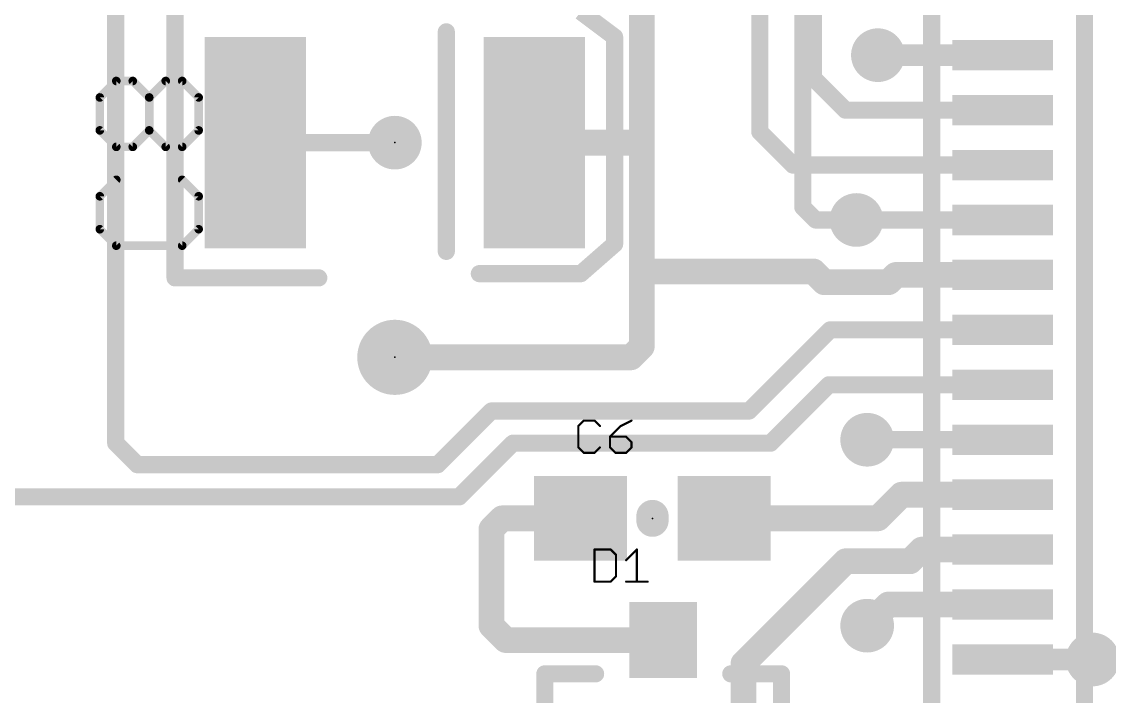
# Model space of a CAD drawing. Extents: x -0.1 to 74.4, y -25.4 to 49.6.
# Drawn here: x 24.8 to 37.66, y 11.23 to 19.21 of the extents above; entities that cross this region are included whole.
import ezdxf

# ---------------------------------------------------------------- set-up
doc = ezdxf.new("R2010")
doc.units = 0
for name, color, linetype in [('1', 12, 'CONTINUOUS'), ('16', 132, 'CONTINUOUS'), ('17', 110, 'CONTINUOUS'), ('18', 110, 'CONTINUOUS'), ('21', 41, 'CONTINUOUS'), ('23', 53, 'CONTINUOUS'), ('25', 253, 'CONTINUOUS')]:
    doc.layers.add(name, color=color, linetype=linetype)

# ---------------------------------------------------------------- blocks, each defined once
blk = doc.blocks.new('RECT')
blk.add_solid([(-0.5, -0.5), (0.5, -0.5), (-0.5, 0.5), (0.5, 0.5)])
blk = doc.blocks.new('ROUNDP')
at = {"const_width": 0.5}
blk.add_lwpolyline([(0, -0.25, 1), (0, 0.25, 1), (0, -0.25)], format="xyb", dxfattribs=at)
blk = doc.blocks.new('ROUNDV')
at = {"const_width": 0.5}
blk.add_lwpolyline([(0, -0.25, 1), (0, 0.25, 1), (0, -0.25)], format="xyb", dxfattribs=at)

msp = doc.modelspace()

# ---------------------------------------------------------------- linework, layer by layer
at = {"layer": '1'}
for points, const_width in [([(25.908, 14.224), (25.908, 35.306)], 0.2032), ([(34.163, 18.542), (34.163, 33.782)], 0.2032), ([(33.528, 17.907), (33.528, 23.876)], 0.2032), ([(32.131, 17.78), (32.131, 20.828)], 0.3048), ([(36.4, 18.815), (34.925, 18.815)], 0.254), ([(34.54, 18.165), (34.163, 18.542)], 0.2032), ([(36.4, 18.165), (34.54, 18.165)], 0.2032), ([(30.861, 17.781), (30.86, 17.78)], 0.3048), ([(30.86, 17.78), (32.131, 17.78)], 0.3048), ([(32.131, 16.256), (32.131, 17.78)], 0.3048), ([(33.92, 17.515), (33.528, 17.907)], 0.2032), ([(27.56, 17.78), (29.21, 17.78)], 0.2032), ([(36.4, 17.515), (33.92, 17.515)], 0.2032), ([(36.4, 16.865), (34.671, 16.865)], 0.2032), ([(32.131, 16.256), (32.131, 15.367)], 0.3048), ([(34.163, 16.256), (32.131, 16.256)], 0.3048), ([(32.172, 16.215), (32.131, 16.256)], 0.2032), ([(34.29, 16.129), (34.163, 16.256)], 0.3048), ([(35.138, 16.215), (35.052, 16.129)], 0.3048), ([(36.4, 16.215), (35.138, 16.215)], 0.3048), ([(35.052, 16.129), (34.29, 16.129)], 0.3048), ([(34.361, 15.565), (33.401, 14.605)], 0.2032), ([(36.4, 15.565), (34.361, 15.565)], 0.2032), ([(32.131, 15.367), (32.004, 15.24)], 0.3048), ([(32.004, 15.24), (29.21, 15.24)], 0.3048), ([(34.346, 14.915), (33.655, 14.224)], 0.2032), ([(36.4, 14.915), (34.346, 14.915)], 0.2032), ([(30.353, 14.605), (29.718, 13.97)], 0.2032), ([(33.401, 14.605), (30.353, 14.605)], 0.2032), ([(26.162, 13.97), (25.908, 14.224)], 0.2032), ([(30.607, 14.224), (29.972, 13.589)], 0.2032), ([(33.655, 14.224), (30.607, 14.224)], 0.2032), ([(36.4, 14.265), (34.798, 14.265)], 0.2032), ([(29.718, 13.97), (26.162, 13.97)], 0.2032), ([(35.205, 13.615), (34.925, 13.335)], 0.3048), ([(36.4, 13.615), (35.205, 13.615)], 0.3048), ([(29.972, 13.589), (23.114, 13.589)], 0.2032), ([(30.353, 13.208), (30.48, 13.335)], 0.3048), ([(30.48, 13.335), (31.408, 13.335)], 0.3048), ([(34.925, 13.335), (33.108, 13.335)], 0.3048), ([(30.353, 12.065), (30.353, 13.208)], 0.3048), ([(35.444, 12.965), (35.306, 12.827)], 0.3048), ([(36.4, 12.965), (35.444, 12.965)], 0.3048), ([(33.335, 11.618), (34.544, 12.827)], 0.3048), ([(35.306, 12.827), (34.544, 12.827)], 0.3048), ([(35.048, 12.315), (34.798, 12.065)], 0.3048), ([(35.048, 12.315), (36.4, 12.315)], 0.3048), ([(30.523, 11.895), (30.353, 12.065)], 0.3048), ([(32.385, 11.895), (30.523, 11.895)], 0.3048), ([(33.335, 9.795), (33.335, 11.618)], 0.3048), ([(36.4, 11.665), (37.465, 11.665)], 0.254)]:
    msp.add_lwpolyline(points, dxfattribs=dict(at, const_width=const_width))
for points, const_width in [([(34.925, 18.8785, 1), (34.925, 18.7515)], 0.127), ([(36.4, 18.7515, 1), (36.4, 18.8785)], 0.127), ([(34.1989, 18.5779, 1), (34.1271, 18.5061)], 0.1016), ([(34.1122, 18.542, 1), (34.2138, 18.542)], 0.1016), ([(34.54, 18.2158, 1), (34.54, 18.1142)], 0.1016), ([(34.5041, 18.1291, 1), (34.5759, 18.2009)], 0.1016), ([(36.4, 18.1142, 1), (36.4, 18.2158)], 0.1016), ([(30.86, 17.8562, 1), (30.86, 17.7038)], 0.1524), ([(30.8061, 17.8339, 1), (30.9139, 17.7261)], 0.1524), ([(30.9149, 17.7271, 1), (30.8071, 17.8349)], 0.1524), ([(32.2072, 17.78, 1), (32.0548, 17.78)], 0.1524), ([(32.131, 17.7038, 1), (32.131, 17.8562)], 0.1524), ([(33.5639, 17.9429, 1), (33.4921, 17.8711)], 0.1016), ([(33.4772, 17.907, 1), (33.5788, 17.907)], 0.1016), ([(27.56, 17.8308, 1), (27.56, 17.7292)], 0.1016), ([(29.21, 17.7292, 1), (29.21, 17.8308)], 0.1016), ([(32.0548, 17.78, 1), (32.2072, 17.78)], 0.1524), ([(33.92, 17.5658, 1), (33.92, 17.4642)], 0.1016), ([(33.8841, 17.4791, 1), (33.9559, 17.5509)], 0.1016), ([(36.4, 17.4642, 1), (36.4, 17.5658)], 0.1016), ([(34.671, 16.9158, 1), (34.671, 16.8142)], 0.1016), ([(36.4, 16.8142, 1), (36.4, 16.9158)], 0.1016), ([(32.2072, 16.256, 1), (32.0548, 16.256)], 0.1524), ([(32.131, 16.3322, 1), (32.131, 16.1798)], 0.1524), ([(32.1669, 16.2919, 1), (32.0951, 16.2201)], 0.1016), ([(34.2169, 16.3099, 1), (34.1091, 16.2021)], 0.1524), ([(34.163, 16.1798, 1), (34.163, 16.3322)], 0.1524), ([(35.138, 16.2912, 1), (35.138, 16.1388)], 0.1524), ([(35.1919, 16.1611, 1), (35.0841, 16.2689)], 0.1524), ([(36.4, 16.1388, 1), (36.4, 16.2912)], 0.1524), ([(32.0548, 16.256, 1), (32.2072, 16.256)], 0.1524), ([(32.1361, 16.1791, 1), (32.2079, 16.2509)], 0.1016), ([(34.29, 16.2052, 1), (34.29, 16.0528)], 0.1524), ([(34.2361, 16.0751, 1), (34.3439, 16.1829)], 0.1524), ([(34.9981, 16.1829, 1), (35.1059, 16.0751)], 0.1524), ([(35.052, 16.0528, 1), (35.052, 16.2052)], 0.1524), ([(34.361, 15.6158, 1), (34.361, 15.5142)], 0.1016), ([(34.3969, 15.5291, 1), (34.3251, 15.6009)], 0.1016), ([(36.4, 15.5142, 1), (36.4, 15.6158)], 0.1016), ([(32.0548, 15.367, 1), (32.2072, 15.367)], 0.1524), ([(32.1849, 15.3131, 1), (32.0771, 15.4209)], 0.1524), ([(29.21, 15.3162, 1), (29.21, 15.1638)], 0.1524), ([(31.9501, 15.2939, 1), (32.0579, 15.1861)], 0.1524), ([(32.004, 15.1638, 1), (32.004, 15.3162)], 0.1524), ([(34.346, 14.9658, 1), (34.346, 14.8642)], 0.1016), ([(34.3819, 14.8791, 1), (34.3101, 14.9509)], 0.1016), ([(36.4, 14.8642, 1), (36.4, 14.9658)], 0.1016), ([(30.353, 14.6558, 1), (30.353, 14.5542)], 0.1016), ([(30.3889, 14.5691, 1), (30.3171, 14.6409)], 0.1016), ([(33.3651, 14.6409, 1), (33.4369, 14.5691)], 0.1016), ([(33.401, 14.5542, 1), (33.401, 14.6558)], 0.1016), ([(25.9439, 14.2599, 1), (25.8721, 14.1881)], 0.1016), ([(30.607, 14.2748, 1), (30.607, 14.1732)], 0.1016), ([(30.6429, 14.1881, 1), (30.5711, 14.2599)], 0.1016), ([(33.6191, 14.2599, 1), (33.6909, 14.1881)], 0.1016), ([(33.655, 14.1732, 1), (33.655, 14.2748)], 0.1016), ([(34.798, 14.3158, 1), (34.798, 14.2142)], 0.1016), ([(36.4, 14.2142, 1), (36.4, 14.3158)], 0.1016), ([(25.8572, 14.224, 1), (25.9588, 14.224)], 0.1016), ([(26.162, 14.0208, 1), (26.162, 13.9192)], 0.1016), ([(26.1261, 13.9341, 1), (26.1979, 14.0059)], 0.1016), ([(29.6821, 14.0059, 1), (29.7539, 13.9341)], 0.1016), ([(29.718, 13.9192, 1), (29.718, 14.0208)], 0.1016), ([(35.205, 13.6912, 1), (35.205, 13.5388)], 0.1524), ([(35.2589, 13.5611, 1), (35.1511, 13.6689)], 0.1524), ([(36.4, 13.5388, 1), (36.4, 13.6912)], 0.1524), ([(29.9361, 13.6249, 1), (30.0079, 13.5531)], 0.1016), ([(29.972, 13.5382, 1), (29.972, 13.6398)], 0.1016), ([(30.48, 13.4112, 1), (30.48, 13.2588)], 0.1524), ([(30.5339, 13.2811, 1), (30.4261, 13.3889)], 0.1524), ([(31.408, 13.2588, 1), (31.408, 13.4112)], 0.1524), ([(33.108, 13.4112, 1), (33.108, 13.2588)], 0.1524), ([(34.8711, 13.3889, 1), (34.9789, 13.2811)], 0.1524), ([(34.925, 13.2588, 1), (34.925, 13.4112)], 0.1524), ([(30.4292, 13.208, 1), (30.2768, 13.208)], 0.1524), ([(30.2991, 13.2619, 1), (30.4069, 13.1541)], 0.1524), ([(35.444, 13.0412, 1), (35.444, 12.8888)], 0.1524), ([(35.4979, 12.9111, 1), (35.3901, 13.0189)], 0.1524), ([(36.4, 12.8888, 1), (36.4, 13.0412)], 0.1524), ([(34.544, 12.9032, 1), (34.544, 12.7508)], 0.1524), ([(34.5979, 12.7731, 1), (34.4901, 12.8809)], 0.1524), ([(35.2521, 12.8809, 1), (35.3599, 12.7731)], 0.1524), ([(35.306, 12.7508, 1), (35.306, 12.9032)], 0.1524), ([(35.048, 12.3912, 1), (35.048, 12.2388)], 0.1524), ([(35.1019, 12.2611, 1), (34.9941, 12.3689)], 0.1524), ([(36.4, 12.2388, 1), (36.4, 12.3912)], 0.1524), ([(30.4069, 12.1189, 1), (30.2991, 12.0111)], 0.1524), ([(30.2768, 12.065, 1), (30.4292, 12.065)], 0.1524), ([(34.7441, 12.1189, 1), (34.8519, 12.0111)], 0.1524), ([(30.523, 11.9712, 1), (30.523, 11.8188)], 0.1524), ([(30.4691, 11.8411, 1), (30.5769, 11.9489)], 0.1524), ([(32.385, 11.8188, 1), (32.385, 11.9712)], 0.1524), ([(33.4112, 11.618, 1), (33.2588, 11.618)], 0.1524), ([(33.2811, 11.6719, 1), (33.3889, 11.5641)], 0.1524), ([(36.4, 11.7285, 1), (36.4, 11.6015)], 0.127), ([(37.465, 11.6015, 1), (37.465, 11.7285)], 0.127)]:
    msp.add_lwpolyline(points, format="xyb", dxfattribs=dict(at, const_width=const_width))
at = {"layer": '16', "const_width": 0.2032}
for points in [[(34.036, 17.018), (34.036, 21.971)], [(35.56, 8.89), (35.56, 21.59)], [(34.189, 16.865), (34.036, 17.018)], [(34.671, 16.865), (34.189, 16.865)]]:
    msp.add_lwpolyline(points, dxfattribs=at)
at = {"layer": '16', "const_width": 0.1016}
for points in [[(34.0719, 17.0539, 1), (34.0001, 16.9821)], [(33.9852, 17.018, 1), (34.0868, 17.018)], [(34.189, 16.9158, 1), (34.189, 16.8142)], [(34.1531, 16.8291, 1), (34.2249, 16.9009)], [(34.671, 16.8142, 1), (34.671, 16.9158)]]:
    msp.add_lwpolyline(points, format="xyb", dxfattribs=at)
at = {"layer": '21'}
for points, const_width in [([(37.37, 20.24), (37.37, 10.24)], 0.2032), ([(26.61, 16.18), (26.61, 19.33)], 0.2032), ([(31.81, 19.03), (31.41, 19.33)], 0.2032), ([(29.819, 19.091), (29.819, 16.494)], 0.2032), ([(31.81, 16.58), (31.81, 19.03)], 0.2032), ([(31.41, 16.23), (31.81, 16.58)], 0.2032), ([(28.31, 16.18), (26.61, 16.18)], 0.2032), ([(30.21, 16.23), (31.41, 16.23)], 0.2032), ([(32.258, 13.3629), (32.258, 13.3071)], 0.381), ([(31.585, 11.495), (30.985, 11.495)], 0.2032), ([(30.985, 11.495), (30.985, 10.695)], 0.2032), ([(33.185, 11.495), (33.785, 11.495)], 0.2032), ([(33.785, 11.495), (33.785, 10.695)], 0.2032)]:
    msp.add_lwpolyline(points, dxfattribs=dict(at, const_width=const_width))
for points, const_width in [([(29.8698, 19.091, 1), (29.7682, 19.091)], 0.1016), ([(31.8608, 19.03, 1), (31.7592, 19.03)], 0.1016), ([(31.7795, 18.9894, 1), (31.8405, 19.0706)], 0.1016), ([(31.7592, 16.58, 1), (31.8608, 16.58)], 0.1016), ([(31.8435, 16.5418, 1), (31.7765, 16.6182)], 0.1016), ([(29.7682, 16.494, 1), (29.8698, 16.494)], 0.1016), ([(26.61, 16.2308, 1), (26.61, 16.1292)], 0.1016), ([(26.5592, 16.18, 1), (26.6608, 16.18)], 0.1016), ([(28.31, 16.1292, 1), (28.31, 16.2308)], 0.1016), ([(30.21, 16.2808, 1), (30.21, 16.1792)], 0.1016), ([(31.3765, 16.2682, 1), (31.4435, 16.1918)], 0.1016), ([(31.41, 16.1792, 1), (31.41, 16.2808)], 0.1016), ([(32.3533, 13.3629, 1), (32.1628, 13.3629)], 0.1905), ([(32.1628, 13.3071, 1), (32.3533, 13.3071)], 0.1905), ([(30.985, 11.5458, 1), (30.985, 11.4442)], 0.1016), ([(31.0358, 11.495, 1), (30.9342, 11.495)], 0.1016), ([(31.585, 11.4442, 1), (31.585, 11.5458)], 0.1016), ([(33.185, 11.5458, 1), (33.185, 11.4442)], 0.1016), ([(33.8358, 11.495, 1), (33.7342, 11.495)], 0.1016), ([(33.785, 11.4442, 1), (33.785, 11.5458)], 0.1016)]:
    msp.add_lwpolyline(points, format="xyb", dxfattribs=dict(at, const_width=const_width))
at = {"layer": '23'}
for p in [(29.21, 17.78), (29.21, 15.24), (32.258, 13.335)]:
    msp.add_point(p, dxfattribs=at)
at = {"layer": '25'}
for points, const_width in [([(25.7198, 18.3149), (25.9147, 18.5098)], 0.1016), ([(25.9147, 18.5098), (26.1096, 18.5098)], 0.1016), ([(26.1096, 18.5098), (26.3045, 18.3149)], 0.1016), ([(26.3045, 18.3149), (26.4994, 18.5098)], 0.1016), ([(26.4994, 18.5098), (26.6943, 18.5098)], 0.1016), ([(26.6943, 18.5098), (26.8892, 18.3149)], 0.1016), ([(25.7198, 17.9251), (25.7198, 18.3149)], 0.1016), ([(26.3045, 17.9251), (26.3045, 18.3149)], 0.1016), ([(26.8892, 18.3149), (26.8892, 17.9251)], 0.1016), ([(25.9147, 17.7302), (25.7198, 17.9251)], 0.1016), ([(26.3045, 17.9251), (26.1096, 17.7302)], 0.1016), ([(26.4994, 17.7302), (26.3045, 17.9251)], 0.1016), ([(26.8892, 17.9251), (26.6943, 17.7302)], 0.1016), ([(26.1096, 17.7302), (25.9147, 17.7302)], 0.1016), ([(26.6943, 17.7302), (26.4994, 17.7302)], 0.1016), ([(25.9147, 17.3404), (25.7198, 17.1455)], 0.1016), ([(26.8892, 17.1455), (26.6943, 17.3404)], 0.1016), ([(25.7198, 17.1455), (25.7198, 16.7557)], 0.1016), ([(26.8892, 16.7557), (26.8892, 17.1455)], 0.1016), ([(25.7198, 16.7557), (25.9147, 16.5608)], 0.1016), ([(26.6943, 16.5608), (26.8892, 16.7557)], 0.1016), ([(25.9147, 16.5608), (26.6943, 16.5608)], 0.1016), ([(31.4453, 14.491), (31.3817, 14.4275)], 0.0254), ([(31.3817, 14.4275), (31.3817, 14.1733)], 0.0254), ([(31.5724, 14.491), (31.4453, 14.491)], 0.0254), ([(31.6359, 14.4275), (31.5724, 14.491)], 0.0254), ([(31.883, 14.4275), (31.7559, 14.3004)], 0.0254), ([(32.0101, 14.491), (31.883, 14.4275)], 0.0254), ([(31.7559, 14.3004), (31.7559, 14.1733)], 0.0254), ([(31.9466, 14.3004), (31.7559, 14.3004)], 0.0254), ([(32.0101, 14.2368), (31.9466, 14.3004)], 0.0254), ([(31.3817, 14.1733), (31.4453, 14.1097)], 0.0254), ([(31.5724, 14.1097), (31.6359, 14.1733)], 0.0254), ([(31.7559, 14.1733), (31.8195, 14.1097)], 0.0254), ([(31.9466, 14.1097), (32.0101, 14.1733)], 0.0254), ([(32.0101, 14.1733), (32.0101, 14.2368)], 0.0254), ([(31.4453, 14.1097), (31.5724, 14.1097)], 0.0254), ([(31.8195, 14.1097), (31.9466, 14.1097)], 0.0254), ([(31.5722, 12.967), (31.5722, 12.5857)], 0.0254), ([(31.7629, 12.967), (31.5722, 12.967)], 0.0254), ([(31.8264, 12.9035), (31.7629, 12.967)], 0.0254), ([(31.8264, 12.6493), (31.8264, 12.9035)], 0.0254), ([(31.9464, 12.8399), (32.0735, 12.967)], 0.0254), ([(32.0735, 12.967), (32.0735, 12.5857)], 0.0254), ([(31.7629, 12.5857), (31.8264, 12.6493)], 0.0254), ([(31.5722, 12.5857), (31.7629, 12.5857)], 0.0254), ([(31.9464, 12.5857), (32.2006, 12.5857)], 0.0254)]:
    msp.add_lwpolyline(points, dxfattribs=dict(at, const_width=const_width))
for points, const_width in [([(25.9147, 18.5352, 1), (25.9147, 18.4844)], 0.0508), ([(25.9327, 18.4918, 1), (25.8967, 18.5278)], 0.0508), ([(26.1276, 18.5278, 1), (26.0916, 18.4918)], 0.0508), ([(26.1096, 18.4844, 1), (26.1096, 18.5352)], 0.0508), ([(26.4994, 18.5352, 1), (26.4994, 18.4844)], 0.0508), ([(26.5174, 18.4918, 1), (26.4814, 18.5278)], 0.0508), ([(26.7123, 18.5278, 1), (26.6763, 18.4918)], 0.0508), ([(26.6943, 18.4844, 1), (26.6943, 18.5352)], 0.0508), ([(25.7018, 18.3329, 1), (25.7378, 18.2969)], 0.0508), ([(25.7452, 18.3149, 1), (25.6944, 18.3149)], 0.0508), ([(26.2865, 18.3329, 1), (26.3225, 18.2969)], 0.0508), ([(26.3299, 18.3149, 1), (26.2791, 18.3149)], 0.0508), ([(26.2865, 18.2969, 1), (26.3225, 18.3329)], 0.0508), ([(26.9146, 18.3149, 1), (26.8638, 18.3149)], 0.0508), ([(26.8712, 18.2969, 1), (26.9072, 18.3329)], 0.0508), ([(25.7378, 17.9431, 1), (25.7018, 17.9071)], 0.0508), ([(25.6944, 17.9251, 1), (25.7452, 17.9251)], 0.0508), ([(26.3225, 17.9431, 1), (26.2865, 17.9071)], 0.0508), ([(26.2791, 17.9251, 1), (26.3299, 17.9251)], 0.0508), ([(26.3225, 17.9071, 1), (26.2865, 17.9431)], 0.0508), ([(26.8638, 17.9251, 1), (26.9146, 17.9251)], 0.0508), ([(26.9072, 17.9071, 1), (26.8712, 17.9431)], 0.0508), ([(25.9147, 17.7556, 1), (25.9147, 17.7048)], 0.0508), ([(25.8967, 17.7122, 1), (25.9327, 17.7482)], 0.0508), ([(26.0916, 17.7482, 1), (26.1276, 17.7122)], 0.0508), ([(26.1096, 17.7048, 1), (26.1096, 17.7556)], 0.0508), ([(26.4994, 17.7556, 1), (26.4994, 17.7048)], 0.0508), ([(26.4814, 17.7122, 1), (26.5174, 17.7482)], 0.0508), ([(26.6763, 17.7482, 1), (26.7123, 17.7122)], 0.0508), ([(26.6943, 17.7048, 1), (26.6943, 17.7556)], 0.0508), ([(25.9327, 17.3224, 1), (25.8967, 17.3584)], 0.0508), ([(26.7123, 17.3584, 1), (26.6763, 17.3224)], 0.0508), ([(25.7018, 17.1635, 1), (25.7378, 17.1275)], 0.0508), ([(25.7452, 17.1455, 1), (25.6944, 17.1455)], 0.0508), ([(26.9146, 17.1455, 1), (26.8638, 17.1455)], 0.0508), ([(26.8712, 17.1275, 1), (26.9072, 17.1635)], 0.0508), ([(25.7378, 16.7737, 1), (25.7018, 16.7377)], 0.0508), ([(25.6944, 16.7557, 1), (25.7452, 16.7557)], 0.0508), ([(26.8638, 16.7557, 1), (26.9146, 16.7557)], 0.0508), ([(26.9072, 16.7377, 1), (26.8712, 16.7737)], 0.0508), ([(25.9147, 16.5862, 1), (25.9147, 16.5354)], 0.0508), ([(25.8967, 16.5428, 1), (25.9327, 16.5788)], 0.0508), ([(26.6763, 16.5788, 1), (26.7123, 16.5428)], 0.0508), ([(26.6943, 16.5354, 1), (26.6943, 16.5862)], 0.0508), ([(31.3881, 14.4275, 1), (31.3754, 14.4275)], 0.0127), ([(31.3772, 14.432, 1), (31.3862, 14.423)], 0.0127), ([(31.4453, 14.4974, 1), (31.4453, 14.4847)], 0.0127), ([(31.4497, 14.4865, 1), (31.4408, 14.4955)], 0.0127), ([(31.5769, 14.4955, 1), (31.5679, 14.4865)], 0.0127), ([(31.5724, 14.4847, 1), (31.5724, 14.4974)], 0.0127), ([(31.6314, 14.423, 1), (31.6404, 14.432)], 0.0127), ([(31.8802, 14.4331, 1), (31.8859, 14.4218)], 0.0127), ([(31.8875, 14.423, 1), (31.8785, 14.432)], 0.0127), ([(32.013, 14.4853, 1), (32.0073, 14.4967)], 0.0127), ([(31.7623, 14.3004, 1), (31.7496, 14.3004)], 0.0127), ([(31.7559, 14.3067, 1), (31.7559, 14.294)], 0.0127), ([(31.7514, 14.3049, 1), (31.7604, 14.2959)], 0.0127), ([(31.9511, 14.3049, 1), (31.9421, 14.2959)], 0.0127), ([(31.9466, 14.294, 1), (31.9466, 14.3067)], 0.0127), ([(31.3862, 14.1777, 1), (31.3772, 14.1688)], 0.0127), ([(31.3754, 14.1733, 1), (31.3881, 14.1733)], 0.0127), ([(31.6404, 14.1688, 1), (31.6314, 14.1777)], 0.0127), ([(31.7604, 14.1777, 1), (31.7514, 14.1688)], 0.0127), ([(31.7496, 14.1733, 1), (31.7623, 14.1733)], 0.0127), ([(32.0165, 14.2368, 1), (32.0038, 14.2368)], 0.0127), ([(32.0038, 14.1733, 1), (32.0165, 14.1733)], 0.0127), ([(32.0056, 14.2323, 1), (32.0146, 14.2413)], 0.0127), ([(32.0146, 14.1688, 1), (32.0056, 14.1777)], 0.0127), ([(31.4453, 14.116, 1), (31.4453, 14.1034)], 0.0127), ([(31.4408, 14.1052, 1), (31.4497, 14.1142)], 0.0127), ([(31.5679, 14.1142, 1), (31.5769, 14.1052)], 0.0127), ([(31.5724, 14.1034, 1), (31.5724, 14.116)], 0.0127), ([(31.8195, 14.116, 1), (31.8195, 14.1034)], 0.0127), ([(31.815, 14.1052, 1), (31.8239, 14.1142)], 0.0127), ([(31.9421, 14.1142, 1), (31.9511, 14.1052)], 0.0127), ([(31.9466, 14.1034, 1), (31.9466, 14.116)], 0.0127), ([(31.5722, 12.9734, 1), (31.5722, 12.9607)], 0.0127), ([(31.5786, 12.967, 1), (31.5659, 12.967)], 0.0127), ([(31.7674, 12.9715, 1), (31.7584, 12.9625)], 0.0127), ([(31.7629, 12.9607, 1), (31.7629, 12.9734)], 0.0127), ([(31.8328, 12.9035, 1), (31.8201, 12.9035)], 0.0127), ([(31.8219, 12.899, 1), (31.8309, 12.908)], 0.0127), ([(32.0799, 12.967, 1), (32.0672, 12.967)], 0.0127), ([(32.078, 12.9625, 1), (32.069, 12.9715)], 0.0127), ([(31.9419, 12.8444, 1), (31.9509, 12.8354)], 0.0127), ([(31.8201, 12.6493, 1), (31.8328, 12.6493)], 0.0127), ([(31.8309, 12.6448, 1), (31.8219, 12.6537)], 0.0127), ([(31.5722, 12.5921, 1), (31.5722, 12.5794)], 0.0127), ([(31.5659, 12.5857, 1), (31.5786, 12.5857)], 0.0127), ([(31.7584, 12.5902, 1), (31.7674, 12.5812)], 0.0127), ([(31.7629, 12.5794, 1), (31.7629, 12.5921)], 0.0127), ([(31.9464, 12.5921, 1), (31.9464, 12.5794)], 0.0127), ([(32.0672, 12.5857, 1), (32.0799, 12.5857)], 0.0127), ([(32.2006, 12.5794, 1), (32.2006, 12.5921)], 0.0127)]:
    msp.add_lwpolyline(points, format="xyb", dxfattribs=dict(at, const_width=const_width))

# ---------------------------------------------------------------- block references
at = {"layer": '1'}
for p, xscale, yscale, rotation in [((27.56, 17.78), 2.5, 1.2, 90), ((30.86, 17.78), 2.5, 1.2, 90), ((36.4, 18.815), 0.36, 1.19, 270), ((36.4, 18.165), 0.36, 1.19, 270), ((36.4, 17.515), 0.36, 1.19, 270), ((36.4, 16.865), 0.36, 1.19, 270), ((36.4, 16.215), 0.36, 1.19, 270), ((36.4, 15.565), 0.36, 1.19, 270), ((36.4, 14.915), 0.36, 1.19, 270), ((36.4, 14.265), 0.36, 1.19, 270), ((36.4, 13.615), 0.36, 1.19, 270), ((36.4, 12.965), 0.36, 1.19, 270), ((36.4, 12.315), 0.36, 1.19, 270), ((36.4, 11.665), 0.36, 1.19, 270)]:
    msp.add_blockref('RECT', p, dxfattribs=dict(at, xscale=xscale, yscale=yscale, rotation=rotation))
at = {"layer": '1', "xscale": 1.1}
for p in [(31.408, 13.335), (33.108, 13.335)]:
    msp.add_blockref('RECT', p, dxfattribs=at)
at = {"layer": '1', "xscale": 0.8, "yscale": 0.9}
msp.add_blockref('RECT', (32.385, 11.895), dxfattribs=at)
at = {"layer": '17'}
for xscale, yscale in [(0.889, 0.889), (0.889, 0.889), (0.635, 0.635), (0.635, 0.635)]:
    msp.add_blockref('ROUNDP', (29.21, 15.24), dxfattribs=dict(at, xscale=xscale, yscale=yscale))
at = {"layer": '18', "xscale": 0.635, "yscale": 0.635}
for p in [(34.925, 18.815), (34.925, 18.815), (29.21, 17.78), (29.21, 17.78), (34.671, 16.865), (34.671, 16.865), (34.798, 14.265), (34.798, 14.265), (34.798, 12.065), (34.798, 12.065), (37.465, 11.665), (37.465, 11.665)]:
    msp.add_blockref('ROUNDV', p, dxfattribs=at)

doc.saveas('drawing.dxf')
